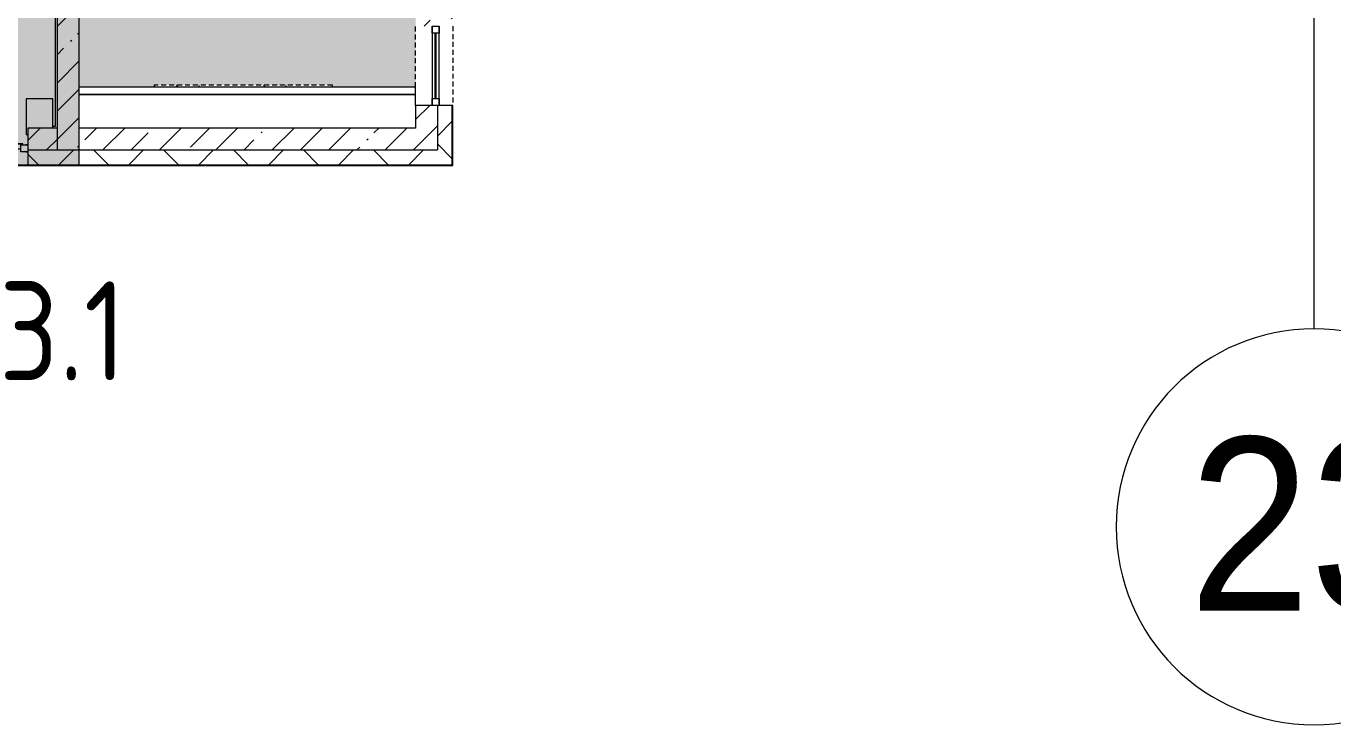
# Model space of a CAD drawing. Header units: millimetres. Extents: x 63482 to 319368, y -8553 to 29000.
# Drawn here: x 206333 to 219539, y -5906 to 1150 of the extents above; entities that cross this region are included whole.
import ezdxf

# ---------------------------------------------------------------- set-up
doc = ezdxf.new("R2010")
doc.units = ezdxf.units.MM
doc.linetypes.add('200_ШТРИХ__ш1_п0_6_', pattern=[80, 50, -30])
for name, color, linetype, lineweight in [('A-DETL', 7, 'Continuous', 5), ('A-DETL-MBND', 7, '200_ШТРИХ__ш1_п0_6_', 9), ('A-GLAZ-2', 7, 'Continuous', 5), ('A-WALL', 7, 'Continuous', 9), ('A-WALL-4', 7, 'Continuous', 5), ('I-WALL-2', 7, 'Continuous', 5), ('Знаки', 7, 'Continuous', 5), ('Оси', 7, 'Continuous', 9), ('Оси-1', 7, 'Continuous', 20)]:
    doc.layers.add(name, color=color, linetype=linetype, lineweight=lineweight)
doc.layers.add('A-DETL-GENF-3', color=7, linetype='Continuous', lineweight=9, true_color=0x4994b4, transparency=0.4)
doc.layers.add('S-STRS-3', color=7, linetype='Continuous', lineweight=15, true_color=0xd7cdc4, transparency=1)
for name, color, linetype, lineweight, true_color in [('A-FLOR-3', 7, 'Continuous', 5, 0x6f9cb0), ('A-GLAZ-3', 7, 'Continuous', 5, 0x2b586c), ('A-WALL-5', 7, 'Continuous', 5, 0x2b586c), ('A-WALL-6', 7, 'Continuous', 9, 0x2b586c), ('G-ANNO-TEXT-1', 7, 'Continuous', 9, 0x3c3c3c), ('I-WALL-3', 7, 'Continuous', 5, 0x2b586c), ('Знаки-2', 7, 'Continuous', 5, 0xd7cfbf), ('Знаки-3', 7, 'Continuous', 5, 0x2b586c)]:
    doc.layers.add(name, color=color, linetype=linetype, lineweight=lineweight, true_color=true_color)
doc.styles.add('Arial_1', font='arial.ttf', dxfattribs={"width": 0.9, "height": 1750})
doc.styles.add('GOST Common_4', font='GOST_Common.ttf', dxfattribs={"width": 0.9, "height": 1000})
pattern_1 = [(45, (134788.6, 0), (-353.5534, 353.5534), []), (135, (134788.6, 0), (-353.5534, -353.5534), [])]
pattern_2 = [(45, (134788.6, 0), (-285.1231, 285.1231), []), (45, (135073.7, 0), (-285.1231, 285.1231), [504.031, -100.806, 16.764, -84.042])]

# ---------------------------------------------------------------- blocks, each defined once
blk = doc.blocks.new('120_Окно_СКБ_1Ст - 120_Окно_СКБ_1Ст 900х2500_h_-V69-Общий план 3 этажа с размещением фрагментов 3_1-3_8')
at = {"layer": 'A-GLAZ-3'}
for p, q in [((-450, -127), (-450, -57)), ((-450, -57), (-380, -57)), ((-430, -57), (-450, -57)), ((-380, -127), (-450, -127)), ((-450, -127), (-430, -127)), ((-380, -127), (-400, -127)), ((-400, -127), (-400, -137)), ((-380, -57), (-380, -127)), ((380, -87), (-380, -87)), ((-380, -87), (-380, -127)), ((-330, -137), (-330, -87)), ((-330, -107), (330, -107)), ((330, -117), (-330, -117)), ((330, -137), (330, -87)), ((380, -127), (380, -57)), ((380, -57), (450, -57)), ((380, -127), (380, -87)), ((450, -127), (380, -127)), ((400, -127), (380, -127)), ((400, -137), (400, -127)), ((450, -57), (430, -57)), ((430, -127), (450, -127)), ((450, -57), (450, -127)), ((-400, -137), (400, -137)), ((400, -137), (-400, -137))]:
    blk.add_line(p, q, dxfattribs=at)
blk = doc.blocks.new('120_Окно_СКБ_1Ст - 120_Окно_СКБ_1Ст 800х2500 EI30-23532001-Общий план 3 этажа с размещением фрагментов 3_1-3_8')
at = {"layer": 'A-GLAZ-2'}
for p, q in [((-400, -127), (-400, -57)), ((-400, -57), (-330, -57)), ((400, -57), (-400, -57)), ((-330, -127), (-400, -127)), ((-400, -127), (400, -127)), ((-330, -57), (-330, -127)), ((330, -87), (-330, -87)), ((330, -97), (-330, -97)), ((330, -127), (330, -57)), ((330, -57), (400, -57)), ((400, -127), (330, -127)), ((400, -57), (400, -127))]:
    blk.add_line(p, q, dxfattribs=at)
blk = doc.blocks.new('Съемный металлический экран с перфорацией - E1-V176-Общий план 3 этажа с размещением фрагментов 3_1-3_8')
at = {"layer": 'A-DETL-MBND'}
h = blk.add_hatch(dxfattribs=at)
h.set_pattern_fill('FP_131', color=256, style=0, pattern_type=2)
h.set_pattern_definition([(0, (-72747.03, -535), (0, 254), [68.059, -371.882]), (60, (-72620.03, -500.97), (-219.97045, 127), [68.059, -371.882]), (120, (-72586, -373.97), (-219.97045, -127), [68.059, -371.882]), (30, (-72678.97, -535), (-5e-05, 508), [68.059, -439.941]), (30, (-72805.97, -315.03), (-5e-05, 508), [68.059, -439.941]), (150, (-72747.03, -535), (-439.941, -254), [68.059, -439.941]), (150, (-72620.03, -315.03), (-439.941, -254), [68.059, -439.941]), (90, (-72586, -442.03), (-439.941, 254), [68.059, -439.941]), (90, (-72840, -442.03), (-439.941, 254), [68.059, -439.941])])
h.paths.add_polyline_path([(707, 0), (1800, 0), (1800, 20), (0, 20), (0, 0)])
for p, q in [((1800, 20), (0, 20)), ((0, 20), (0, 0)), ((1800, 0), (1800, 20))]:
    blk.add_line(p, q, dxfattribs=at)
blk = doc.blocks.new('Зашивка радиатора_ СУ М19 - Зашивка радиатора_ с перфорацией М13  _пищеблок_-33181875-Общий план 3 этажа с размещением фрагментов 3_1-3_8')
at = {"layer": 'Знаки-2'}
blk.add_hatch(color=256, dxfattribs=at).paths.add_polyline_path([(748, 180), (735, 180), (735, 117), (480, 117), (480, -180), (750, -180), (750, 180)])
at = {"layer": 'Знаки-3'}
for p, q in [((750, 180), (735, 180)), ((750, -180), (750, 180)), ((480, 117), (480, -180)), ((480, -180), (750, -180))]:
    blk.add_line(p, q, dxfattribs=at)
blk = doc.blocks.new('Зашивка приборов отопления38 - Зашивка приборов отопления-33325280-Общий план 3 этажа с размещением фрагментов 3_1-3_8')
at = {"layer": 'A-WALL-4'}
for p, q in [((120705, 18041), (120705, 17931)), ((120705, 17931), (124105, 17931)), ((124105, 17931), (120705, 17931)), ((120705, 17931), (120705, 17856)), ((120705, 17856), (124105, 17856))]:
    blk.add_line(p, q, dxfattribs=at)
blk = doc.blocks.new('Ось сетки - D8-29747960-Общий план 3 этажа с размещением фрагментов 3_1-3_8')
at = {"layer": 'Оси-1'}
for start, end in [(360, 180), (180, 360)]:
    blk.add_arc((0, 0), 4, start, end, dxfattribs=at)

msp = doc.modelspace()

# ---------------------------------------------------------------- hatches: boundary and pattern name
at = {"layer": 'A-DETL-GENF-3'}
h = msp.add_hatch(color=256, dxfattribs=at)
h.paths.add_polyline_path([(205835.8, -250), (206868.6, -250), (206868.6, 7900), (200198.6, 7900), (200198.6, -250), (205335.8, -250)])
h.paths.add_polyline_path([(250334.1, 5180), (254118.6, 5180), (254118.6, 10600), (246718.6, 10600), (246718.6, 5180)])
h.paths.add_polyline_path([(235334.7, 5180), (236398.6, 5180), (236398.6, 10600), (228998.6, 10600), (228998.6, 5180), (234334.7, 5180)])
h.paths.add_polyline_path([(146338, 6170), (161550.4, 6170), (161550.4, 9503.2), (144448.6, 9503.2), (144448.6, 6170)])
h.paths.add_polyline_path([(186336.5, 6250), (199018.6, 6250), (199018.6, 11900), (170005.7, 11900), (170005.7, 6250), (184336.6, 6250)])
h.paths.add_polyline_path([(154337.7, 11990), (154770.6, 11990), (154770.6, 15200), (148498.8, 15200), (148498.8, 11990), (152337.8, 11990)])
h.paths.add_polyline_path([(244334.3, 13400), (245838.6, 13400), (245838.6, 15610), (244308.6, 15610), (244308.6, 13400)])
h.paths.add_polyline_path([(235588.6, 13400), (235588.6, 17530), (233067.6, 17530), (233067.6, 13400), (235334.7, 13400)])
at = {"layer": 'A-WALL-4'}
h = msp.add_hatch(dxfattribs=at)
h.set_pattern_fill('FP_52', color=256, style=0, pattern_type=2)
h.set_pattern_definition(pattern_1)
h.paths.add_polyline_path([(210488.6, -250), (210638.6, -250), (210638.6, 350), (210488.6, 350), (210488.6, -100)])
h.paths.add_polyline_path([(210638.6, 1150), (210638.6, 3320), (210488.6, 3320), (210488.6, 1150)])
h = msp.add_hatch(dxfattribs=at)
h.set_pattern_fill('FP_52', color=256, style=0, pattern_type=2)
h.set_pattern_definition(pattern_1)
h.paths.add_polyline_path([(208335.7, -250), (210488.6, -250), (210488.6, -100), (206868.6, -100), (206868.6, -250), (207335.7, -250)])
h.paths.add_polyline_path([(196398.6, -250), (196398.6, -100), (195698.6, -100), (195698.6, -250), (196336.1, -250)])
h.paths.add_polyline_path([(192598.6, -250), (192598.6, -100), (191415.7, -100), (191415.7, -250), (192336.3, -250)])
h.paths.add_polyline_path([(198498.6, -250), (199048.6, -250), (199048.6, -100), (198498.6, -100)])
h.paths.add_polyline_path([(199948.6, -250), (200198.6, -250), (200198.6, -100), (199948.6, -100)])
h = msp.add_hatch(dxfattribs=at)
h.set_pattern_fill('FP_52', color=256, style=0, pattern_type=2)
h.set_pattern_definition(pattern_1)
h.paths.add_polyline_path([(204335.8, -250), (205448.6, -250), (205448.6, -100), (201848.6, -100), (201848.6, -250), (202335.9, -250)])
h.paths.add_polyline_path([(206868.6, -250), (206868.6, -100), (206348.6, -100), (206348.6, -250), (206835.7, -250)])
h.paths.add_polyline_path([(200836, -250), (200948.6, -250), (200948.6, -100), (200198.6, -100), (200198.6, -250), (200698.6, -250)])
at = {"layer": 'I-WALL-2'}
h = msp.add_hatch(dxfattribs=at)
h.set_pattern_fill('FP_48', color=256, style=0, pattern_type=2)
h.set_pattern_definition(pattern_2)
h.paths.add_polyline_path([(210268.6, 120), (210488.6, 120), (210488.6, 350), (210268.6, 350)])
h.paths.add_polyline_path([(210335.6, 1150), (210488.6, 1150), (210488.6, 3550), (210268.6, 3550), (210268.6, 1150)])
h.paths.add_polyline_path([(210451.8, 4050), (210488.6, 4050), (210488.6, 7900), (210268.6, 7900), (210268.6, 4050), (210335.6, 4050)])
h = msp.add_hatch(dxfattribs=at)
h.set_pattern_fill('FP_48', color=256, style=0, pattern_type=2)
h.set_pattern_definition(pattern_2)
h.paths.add_polyline_path([(206868.6, 120), (206868.6, 7680), (206648.6, 7680), (206648.6, 120), (206835.7, 120)])
h = msp.add_hatch(dxfattribs=at)
h.set_pattern_fill('FP_48', color=256, style=0, pattern_type=2)
h.set_pattern_definition(pattern_2)
h.paths.add_polyline_path([(206648.6, -100), (206648.6, 120), (206348.6, 120), (206348.6, -100)])
h.paths.add_polyline_path([(205335.8, -100), (205448.6, -100), (205448.6, 120), (201848.6, 120), (201848.6, -100), (204335.8, -100)])
h.paths.add_polyline_path([(200948.6, -100), (200948.6, 120), (200698.6, 120), (200698.6, -100), (200836, -100)])
h = msp.add_hatch(dxfattribs=at)
h.set_pattern_fill('FP_48', color=256, style=0, pattern_type=2)
h.set_pattern_definition(pattern_2)
h.paths.add_polyline_path([(206648.6, -100), (206868.6, -100), (206868.6, 120), (206648.6, 120), (206648.6, 18.8)])
h = msp.add_hatch(dxfattribs=at)
h.set_pattern_fill('FP_48', color=256, style=0, pattern_type=2)
h.set_pattern_definition(pattern_2)
h.paths.add_polyline_path([(206868.6, -100), (210488.6, -100), (210488.6, 120), (206868.6, 120)])
at = {"layer": 'S-STRS-3'}
msp.add_hatch(color=256, dxfattribs=at).paths.add_polyline_path([(209756.8, 535), (210268.6, 535), (210268.6, 1620), (206868.6, 1620), (206868.6, 535), (207628.6, 535), (207628.6, 555), (209428.6, 555), (209428.6, 535)])

# ---------------------------------------------------------------- linework, layer by layer
at = {"layer": 'A-DETL'}
for p, q in [((206868.6, -250), (206868.6, 7900)), ((200198.6, -250), (206868.6, -250))]:
    msp.add_line(p, q, dxfattribs=at)
at = {"layer": 'A-DETL-MBND'}
for p, q in [((210268.6, 535), (210268.6, 1150)), ((210646.6, 1150), (210646.6, 350))]:
    msp.add_line(p, q, dxfattribs=at)
at = {"layer": 'A-FLOR-3'}
for p, q in [((206628.6, 140), (206628.6, 7660)), ((206603.4, 140), (206628.6, 140))]:
    msp.add_line(p, q, dxfattribs=at)
at = {"layer": 'A-WALL'}
for p, q in [((210488.6, 350), (210488.6, 120)), ((210638.6, -250), (210638.6, 350)), ((210641.6, -253), (210641.6, 350)), ((206648.6, -100), (210488.6, -100)), ((206348.6, -250), (210638.6, -250)), ((206348.6, -253), (210641.6, -253))]:
    msp.add_line(p, q, dxfattribs=at)
at = {"layer": 'A-WALL-4'}
for p, q in [((210646.6, 350), (210488.6, 350)), ((210646.6, -258), (210646.6, 350)), ((210488.6, 120), (210488.6, -100)), ((199948.6, -258), (210646.6, -258))]:
    msp.add_line(p, q, dxfattribs=at)
at = {"layer": 'A-WALL-5'}
msp.add_line((206348.6, -100), (206348.6, -258), dxfattribs=at)
at = {"layer": 'A-WALL-6'}
msp.add_line((206348.6, -100), (206648.6, -100), dxfattribs=at)
at = {"layer": 'I-WALL-2'}
for p, q in [((210488.6, 350), (210268.6, 350)), ((210268.6, 350), (210268.6, 120)), ((210268.6, 120), (206868.6, 120))]:
    msp.add_line(p, q, dxfattribs=at)
at = {"layer": 'I-WALL-3'}
for p, q in [((206648.6, -100), (206648.6, 7680)), ((206868.6, 120), (206868.6, 7680)), ((206648.6, 120), (206348.6, 120)), ((206348.6, 120), (206348.6, -100))]:
    msp.add_line(p, q, dxfattribs=at)
at = {"layer": 'Оси'}
msp.add_line((219348.6, -1906.3), (219348.6, 9979), dxfattribs=at)

# ---------------------------------------------------------------- block references
at = {"layer": 'A-DETL-MBND'}
msp.add_blockref('Съемный металлический экран с перфорацией - E1-V176-Общий план 3 этажа с размещением фрагментов 3_1-3_8', (207628.6, 535), dxfattribs=at)
at = {"layer": 'A-GLAZ-2', "rotation": 270}
msp.add_blockref('120_Окно_СКБ_1Ст - 120_Окно_СКБ_1Ст 800х2500 EI30-23532001-Общий план 3 этажа с размещением фрагментов 3_1-3_8', (210563.6, 750), dxfattribs=at)
at = {"layer": 'A-GLAZ-3', "rotation": 180}
msp.add_blockref('120_Окно_СКБ_1Ст - 120_Окно_СКБ_1Ст 900х2500_h_-V69-Общий план 3 этажа с размещением фрагментов 3_1-3_8', (205898.6, -175), dxfattribs=at)
at = {"layer": 'A-WALL-4', "rotation": 180}
msp.add_blockref('Зашивка приборов отопления38 - Зашивка приборов отопления-33325280-Общий план 3 этажа с размещением фрагментов 3_1-3_8', (330973.3, 18391.2), dxfattribs=at)
at = {"layer": 'Знаки', "rotation": 180}
msp.add_blockref('Зашивка радиатора_ СУ М19 - Зашивка радиатора_ с перфорацией М13  _пищеблок_-33181875-Общий план 3 этажа с размещением фрагментов 3_1-3_8', (207083.4, 236.9), dxfattribs=at)
at = {"layer": 'Оси-1', "xscale": 499.9999999999995, "yscale": 499.9999999999995, "zscale": 499.9999999999995}
msp.add_blockref('Ось сетки - D8-29747960-Общий план 3 этажа с размещением фрагментов 3_1-3_8', (219348.6, -3906.3), dxfattribs=at)

# ---------------------------------------------------------------- texts
at = {"layer": 'G-ANNO-TEXT-1', "insert": (205513, -1427.6), "char_height": 1000, "width": 2020.253, "attachment_point": 1, "style": 'GOST Common_4'}
msp.add_mtext(' 3.1', dxfattribs=at)
at = {"layer": 'Оси', "insert": (218085.5, -3003), "char_height": 1750, "width": 3030.379, "attachment_point": 1, "style": 'Arial_1'}
msp.add_mtext('23', dxfattribs=at)

doc.saveas('drawing.dxf')
